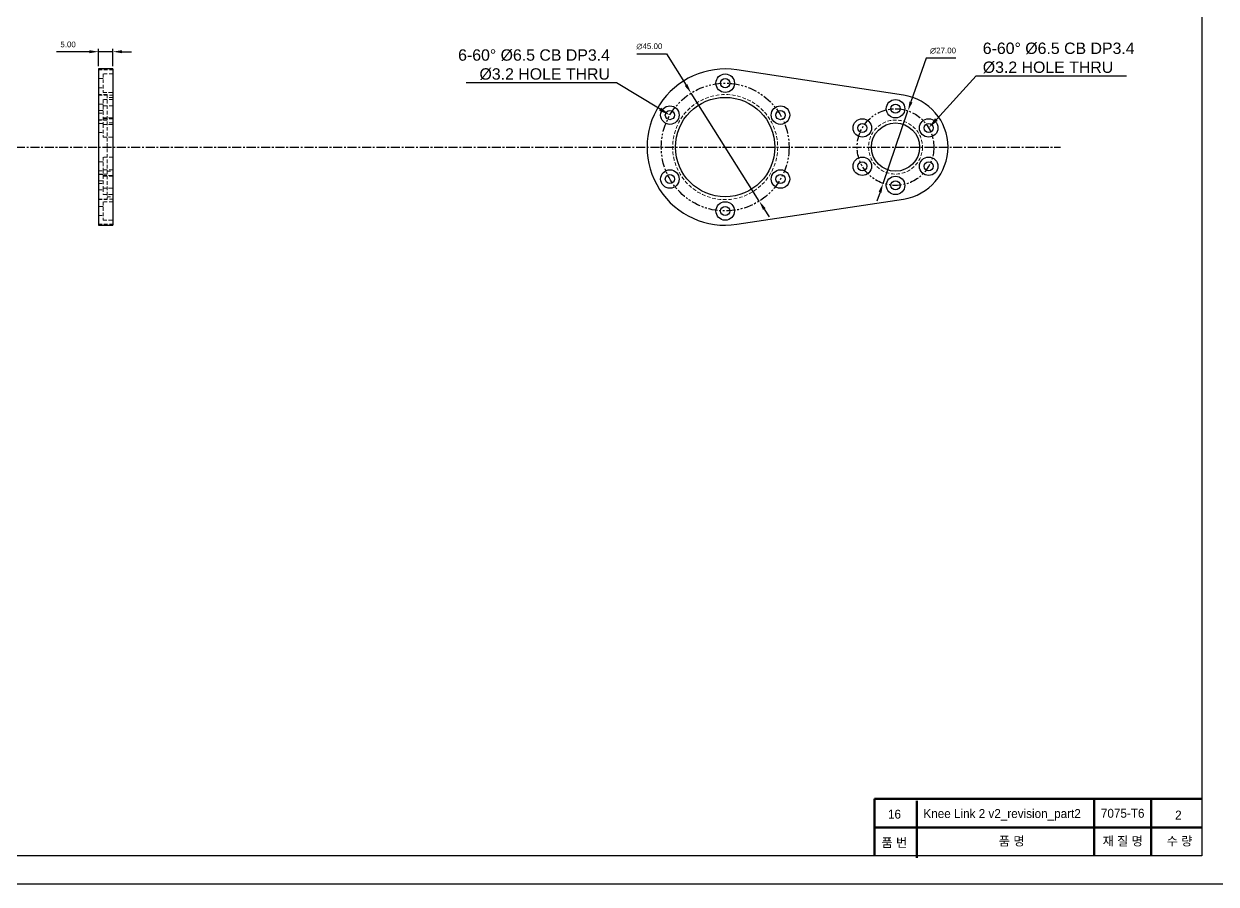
# Model space of a CAD drawing. Header units: millimetres. Extents: x 0 to 7560, y -1188 to 891.
# Drawn here: x 6295.1 to 6715.1, y -1187.8 to -884.9 of the extents above; entities that cross this region are included whole.
import ezdxf
from ezdxf import colors
from ezdxf.entities.mleader import LeaderData, LeaderLine
from ezdxf.math import Vec2, Vec3

# ---------------------------------------------------------------- set-up
doc = ezdxf.new("R2010")
doc.units = ezdxf.units.MM
doc.header["$PDSIZE"] = -1
for name, pattern in [('CENTER', [10.16, 6.35, -1.27, 1.27, -1.27]), ('HIDDEN', [1.905, 1.27, -0.635]), ('PHANTOM', [12.7, 6.35, -1.27, 1.27, -1.27, 1.27, -1.27])]:
    doc.linetypes.add(name, pattern=pattern)
doc.layers.get('0').update_dxf_attribs({"lineweight": 50})
for name, color, linetype, lineweight in [('보조선', 1, 'PHANTOM', 25), ('중심선', 1, 'CENTER', 25), ('중요 치수', 4, 'Continuous', 18), ('치수선', 6, 'Continuous', 18)]:
    doc.layers.add(name, color=color, linetype=linetype, lineweight=lineweight)
doc.styles.get("Standard").update_dxf_attribs({"font": 'arial.ttf', "height": 2})
doc.dimstyles.new('ISO-25', dxfattribs={"dimtxt": 2.5, "dimasz": 2.5, "dimexe": 1.25, "dimexo": 0.625, "dimtad": 1, "dimtxsty": 'Standard', "dimcen": 2.5, "dimadec": 0, "dimazin": 0, "dimtfac": 1, "dimtmove": 0, "dimatfit": 3, "dimfxl": 1, "dimarcsym": 0})

# ---------------------------------------------------------------- blocks, each defined once
blk = doc.blocks.new('*D450')
at = {"layer": 'Defpoints', "color": 0, "ltscale": 0.5, "transparency": 16777216}
for p in [(6321.46, -894.66), (6321.46, -900.75), (6326.46, -900.75)]:
    blk.add_point(p, dxfattribs=at)
at = {"layer": '치수선', "color": 0, "lineweight": -2, "ltscale": 0.5, "transparency": 16777216}
for p, q in [((6321.46, -899.75), (6321.46, -893.66)), ((6326.46, -899.75), (6326.46, -893.66)), ((6318.16, -894.66), (6306.62, -894.66)), ((6326.46, -894.66), (6321.46, -894.66)), ((6329.76, -894.66), (6333.06, -894.66))]:
    blk.add_line(p, q, dxfattribs=at)
at = {"layer": '치수선', "color": 0, "ltscale": 0.5, "transparency": 16777216}
for points in [[(6318.16, -894.11), (6318.16, -895.21), (6321.46, -894.66)], [(6329.76, -894.11), (6329.76, -895.21), (6326.46, -894.66)]]:
    blk.add_solid(points, dxfattribs=at)
at = {"layer": '치수선', "color": 0, "ltscale": 0.5, "transparency": 16777216, "insert": (6310.73, -892.11), "char_height": 2, "attachment_point": 5}
blk.add_mtext('5.00', dxfattribs=at)
blk = doc.blocks.new('*D451')
at = {"layer": 'Defpoints', "color": 0, "ltscale": 0.5, "transparency": 16777216}
for p in [(6530.19, -909.22), (6554.2, -947.27)]:
    blk.add_point(p, dxfattribs=at)
at = {"layer": '치수선', "color": 0, "lineweight": -2, "ltscale": 0.5, "transparency": 16777216}
for p, q in [((6511.02, -895.4), (6521.47, -895.4)), ((6521.47, -895.4), (6528.42, -906.43)), ((6554.2, -947.27), (6530.19, -909.22)), ((6555.97, -950.07), (6557.73, -952.86))]:
    blk.add_line(p, q, dxfattribs=at)
at = {"layer": '치수선', "color": 0, "ltscale": 0.5, "transparency": 16777216}
for points in [[(6528.89, -906.13), (6527.96, -906.72), (6530.19, -909.22)], [(6556.43, -949.77), (6555.5, -950.36), (6554.2, -947.27)]]:
    blk.add_solid(points, dxfattribs=at)
at = {"layer": '치수선', "color": 0, "ltscale": 0.5, "transparency": 16777216, "insert": (6515.48, -892.8), "char_height": 2, "attachment_point": 5}
blk.add_mtext('∅45.00', dxfattribs=at)
blk = doc.blocks.new('*D452')
at = {"layer": 'Defpoints', "color": 0, "ltscale": 0.5, "transparency": 16777216}
for p in [(6606.58, -915.48), (6597.81, -941.02)]:
    blk.add_point(p, dxfattribs=at)
at = {"layer": '치수선', "color": 0, "lineweight": -2, "ltscale": 0.5, "transparency": 16777216}
for p, q in [((6612.95, -896.9), (6607.65, -912.36)), ((6623.4, -896.9), (6612.95, -896.9)), ((6597.81, -941.02), (6606.58, -915.48)), ((6596.74, -944.14), (6595.67, -947.26))]:
    blk.add_line(p, q, dxfattribs=at)
at = {"layer": '치수선', "color": 0, "ltscale": 0.5, "transparency": 16777216}
for points in [[(6607.13, -912.18), (6608.17, -912.53), (6606.58, -915.48)], [(6596.22, -943.96), (6597.26, -944.32), (6597.81, -941.02)]]:
    blk.add_solid(points, dxfattribs=at)
at = {"layer": '치수선', "color": 0, "ltscale": 0.5, "transparency": 16777216, "insert": (6618.94, -894.3), "char_height": 2, "attachment_point": 5}
blk.add_mtext('∅27.00', dxfattribs=at)

msp = doc.modelspace()

# ---------------------------------------------------------------- linework, layer by layer
at = {"color": 7, "linetype": 'Continuous', "lineweight": 25}
for p, q in [((6326.457, -900.747), (6321.457, -900.747)), ((6321.457, -900.747), (6321.457, -955.747)), ((6326.457, -900.747), (6326.457, -955.747)), ((6604.97, -909.956), (6546.32, -901.058)), ((6546.32, -955.436), (6604.97, -946.538)), ((6321.457, -955.747), (6326.457, -955.747))]:
    msp.add_line(p, q, dxfattribs=at)
at = {"color": 7, "linetype": 'HIDDEN', "lineweight": 18}
for p, q in [((6321.457, -901.058), (6326.457, -901.058)), ((6323.057, -902.497), (6323.057, -908.997)), ((6326.457, -902.497), (6323.057, -902.497)), ((6323.057, -904.147), (6321.457, -904.147)), ((6321.457, -907.347), (6323.057, -907.347)), ((6324.457, -909.747), (6321.457, -909.747)), ((6321.457, -909.956), (6326.457, -909.956)), ((6323.057, -908.997), (6326.457, -908.997)), ((6324.457, -909.747), (6324.457, -946.747)), ((6326.457, -910.747), (6324.457, -910.747)), ((6323.057, -913.147), (6321.457, -913.147)), ((6323.057, -915.397), (6321.457, -915.397)), ((6323.057, -911.497), (6323.057, -913.747)), ((6326.457, -911.497), (6323.057, -911.497)), ((6323.057, -913.747), (6323.057, -920.247)), ((6326.457, -913.747), (6323.057, -913.747)), ((6321.457, -916.347), (6323.057, -916.347)), ((6321.457, -918.597), (6323.057, -918.597)), ((6324.457, -918.747), (6321.457, -918.747)), ((6323.057, -917.997), (6326.457, -917.997)), ((6326.457, -918.247), (6323.057, -918.247)), ((6326.457, -919.747), (6324.457, -919.747)), ((6323.057, -919.897), (6321.457, -919.897)), ((6321.457, -923.097), (6323.057, -923.097)), ((6323.057, -920.247), (6323.057, -924.747)), ((6323.057, -920.247), (6326.457, -920.247)), ((6323.057, -924.747), (6326.457, -924.747)), ((6323.057, -931.747), (6323.057, -936.247)), ((6326.457, -931.747), (6323.057, -931.747)), ((6323.057, -933.397), (6321.457, -933.397)), ((6321.457, -936.597), (6323.057, -936.597)), ((6323.057, -936.247), (6323.057, -942.747)), ((6326.457, -936.247), (6323.057, -936.247)), ((6321.457, -937.747), (6324.457, -937.747)), ((6323.057, -937.897), (6321.457, -937.897)), ((6323.057, -940.147), (6321.457, -940.147)), ((6323.057, -938.247), (6326.457, -938.247)), ((6326.457, -938.497), (6323.057, -938.497)), ((6324.457, -936.747), (6326.457, -936.747)), ((6321.457, -941.097), (6323.057, -941.097)), ((6321.457, -943.347), (6323.057, -943.347)), ((6323.057, -942.747), (6323.057, -944.997)), ((6323.057, -942.747), (6326.457, -942.747)), ((6323.057, -944.997), (6326.457, -944.997)), ((6321.457, -946.538), (6326.457, -946.538)), ((6321.457, -946.747), (6324.457, -946.747)), ((6323.057, -949.147), (6321.457, -949.147)), ((6323.057, -947.497), (6323.057, -953.997)), ((6326.457, -947.497), (6323.057, -947.497)), ((6324.457, -945.747), (6326.457, -945.747)), ((6321.457, -952.347), (6323.057, -952.347)), ((6321.457, -955.436), (6326.457, -955.436)), ((6323.057, -953.997), (6326.457, -953.997))]:
    msp.add_line(p, q, dxfattribs=at)
for p, q in [((6594.749, -1157.768), (6710.146, -1157.768)), ((6594.749, -1177.768), (6594.749, -1157.768)), ((6609.754, -1178.488), (6609.754, -1158.488)), ((6672.232, -1177.768), (6672.232, -1157.768)), ((6692.232, -1177.768), (6692.232, -1157.768)), ((6594.749, -1167.768), (6710.146, -1167.768))]:
    msp.add_line(p, q)
at = {"color": 7, "linetype": 'Continuous', "lineweight": 25}
for centre, radius in [((6542.195, -905.747), 3.25), ((6542.195, -905.747), 1.6), ((6542.195, -928.247), 17.5), ((6522.71, -916.997), 3.25), ((6522.71, -916.997), 1.6), ((6561.681, -916.997), 3.25), ((6561.681, -916.997), 1.6), ((6602.195, -914.747), 3.25), ((6602.195, -914.747), 1.6), ((6590.504, -921.497), 3.25), ((6602.195, -928.247), 8.5), ((6613.886, -921.497), 3.25), ((6590.504, -921.497), 1.6), ((6613.886, -921.497), 1.6), ((6590.504, -934.997), 3.25), ((6613.886, -934.997), 3.25), ((6522.71, -939.497), 3.25), ((6561.681, -939.497), 3.25), ((6590.504, -934.997), 1.6), ((6613.886, -934.997), 1.6), ((6522.71, -939.497), 1.6), ((6561.681, -939.497), 1.6), ((6602.195, -941.747), 3.25), ((6602.195, -941.747), 1.6), ((6542.195, -950.747), 3.25), ((6542.195, -950.747), 1.6)]:
    msp.add_circle(centre, radius, dxfattribs=at)
at = {"color": 7, "linetype": 'HIDDEN', "lineweight": 18}
for centre, radius in [((6542.195, -928.247), 18.5), ((6602.195, -928.247), 9.5)]:
    msp.add_circle(centre, radius, dxfattribs=at)
at = {"color": 7, "linetype": 'Continuous', "lineweight": 25}
for centre, radius, start, end in [((6542.195, -928.247), 27.5, 81.37307, 278.62693), ((6602.195, -928.247), 18.5, 278.62693, 81.37307)]:
    msp.add_arc(centre, radius, start, end, dxfattribs=at)
at = {"layer": '보조선', "ltscale": 0.5}
for centre, radius in [((6542.195, -928.247), 22.5), ((6602.195, -928.247), 13.5)]:
    msp.add_circle(centre, radius, dxfattribs=at)
at = {"layer": '중심선', "ltscale": 0.5}
msp.add_line((5987.554, -928.247), (6660.27, -928.247), dxfattribs=at)
at = {"layer": '중심선', "linetype": 'ByBlock', "ltscale": 0.5}
for points in [[(5880.146, -593.768), (6720.146, -593.768), (6720.146, -1187.768), (5880.146, -1187.768)], [(5890.146, -603.768), (6710.146, -603.768), (6710.146, -1177.768), (5890.146, -1177.768)]]:
    msp.add_lwpolyline(points, close=True, dxfattribs=at)

# ---------------------------------------------------------------- texts
at = {"char_height": 3.15, "attachment_point": 5}
for s, width, insert in [('{\\fGulim|b0|i0|c129|p50;\\C6;16}', 20, (6601.836, -1163.152)), ('{\\fGulim|b0|i0|c129|p50;\\C6;7075-T6}', 20, (6682.217, -1162.836)), ('{\\fGulim|b0|i0|c129|p50;\\C6;2}', 20, (6701.837, -1163.45)), ('{\\fGulim|b0|i0|c129|p50;\\C6;품 번}', 20, (6601.8, -1173.287)), ('{\\C6;품 명}', 40, (6643.106, -1172.768)), ('{\\fGulim|b0|i0|c129|p50;\\C6;재 질 명}', 20, (6682.232, -1172.768)), ('{\\fGulim|b0|i0|c129|p50;\\C6;수 량}', 20, (6702.232, -1172.768))]:
    msp.add_mtext_dynamic_manual_height_columns(s, width=width, gutter_width=12.5, heights=[0], dxfattribs=dict(at, insert=insert))
at = {"layer": '중요 치수', "insert": (6612.033, -1161.332), "char_height": 3.15, "width": 69.06418, "attachment_point": 1}
msp.add_mtext('{\\fGulim|b0|i0|c129|p50;\\C6;Knee Link 2 v2_revision_part2}', dxfattribs=at)

# ---------------------------------------------------------------- dimensions: what is measured, and where the dimension line sits
at = {"layer": '치수선', "ltscale": 0.5}
dim = msp.add_linear_dim(base=(6321.457, -894.657), p1=(6326.457, -900.747), p2=(6321.457, -900.747), dimstyle='ISO-25', override={"dimtxt": 2, "dimasz": 3.302, "dimexe": 1, "dimexo": 1, "dimgap": 1.524, "dimtih": 1, "dimtoh": 1, "dimzin": 1, "dimdsep": 46, "dimcen": -10, "dimadec": 2, "dimtzin": 1}, dxfattribs=at)
dim.commit()
dim.dimension.update_dxf_attribs({"geometry": '*D450', "text_midpoint": (6310.735, -892.111)})
for p1, p2, picture, middle in [((6554.204, -947.275), (6530.187, -909.22), '*D451', (6515.484, -895.403)), ((6597.813, -941.016), (6606.578, -915.478), '*D452', (6618.937, -896.9))]:
    dim = msp.add_diameter_dim_2p(p1=p1, p2=p2, dimstyle='ISO-25', override={"dimtxt": 2, "dimasz": 3.302, "dimexe": 1, "dimexo": 1, "dimgap": 1.524, "dimtih": 1, "dimtoh": 1, "dimzin": 1, "dimdsep": 46, "dimcen": -10, "dimadec": 2, "dimtzin": 1}, dxfattribs=at)
    dim.commit()
    dim.dimension.update_dxf_attribs({"geometry": picture, "text_midpoint": middle, "dimtype": 163})

# ---------------------------------------------------------------- leaders
at = {"layer": '중요 치수', "ltscale": 0.5}
ml = msp.add_multileader_mtext('Standard', dxfattribs=at)
ml.set_content('6-60%%D %%C6.5 CB DP3.4\\P%%C3.2 HOLE THRU', color=256)
ml.set_leader_properties()
ml.build(insert=Vec2(0, 0))
ml.multileader.update_dxf_attribs({"text_left_attachment_type": 5, "text_right_attachment_type": 5, "dogleg_length": 0.36})
ctx = ml.context
ctx.base_point, ctx.plane_origin = Vec3(6446.598, -905.593), Vec3(6522.71, -916.997)
ctx.left_attachment, ctx.right_attachment, ctx.text_align_type = 5, 5, 2
notes = []
notes.append((ctx, [(0, (1, 1, 0), (6503.962, -905.593), (-1, 0), 0.36, [(0, [(6522.71, -916.997)], 0, [])])]))
ctx.mtext.insert, ctx.mtext.alignment, ctx.mtext.flow_direction = Vec3(6501.602, -893.832), 3, 5
ml = msp.add_multileader_mtext('Standard', dxfattribs=at)
ml.set_content('6-60%%D %%C6.5 CB DP3.4\\P%%C3.2 HOLE THRU', color=256)
ml.set_leader_properties()
ml.build(insert=Vec2(0, 0))
ml.multileader.update_dxf_attribs({"text_left_attachment_type": 5, "text_right_attachment_type": 5, "dogleg_length": 0.36})
ctx = ml.context
ctx.base_point, ctx.plane_origin = Vec3(6630.941, -903.218), Vec3(6613.886, -921.497)
ctx.left_attachment, ctx.right_attachment = 5, 5
notes.append((ctx, [(0, (1, 1, 0), (6630.581, -903.218), (1, 0), 0.36, [(0, [(6613.886, -921.497)], 0, [])])]))
ctx.mtext.insert, ctx.mtext.flow_direction = Vec3(6632.941, -891.457), 5
for ctx, leaders in notes:
    for number, flags, end, landing, length, lines in leaders:
        leader = LeaderData()
        leader.index, (leader.has_last_leader_line, leader.has_dogleg_vector, leader.attachment_direction) = number, flags
        leader.last_leader_point, leader.dogleg_vector, leader.dogleg_length = Vec3(end), Vec3(landing), length
        for number, points, colour, breaks in lines:
            line = LeaderLine()
            line.index, line.vertices, line.color, line.breaks = number, Vec3.list(points), colors.encode_raw_color(colour), breaks
            leader.lines.append(line)
        ctx.leaders.append(leader)

doc.saveas('drawing.dxf')
